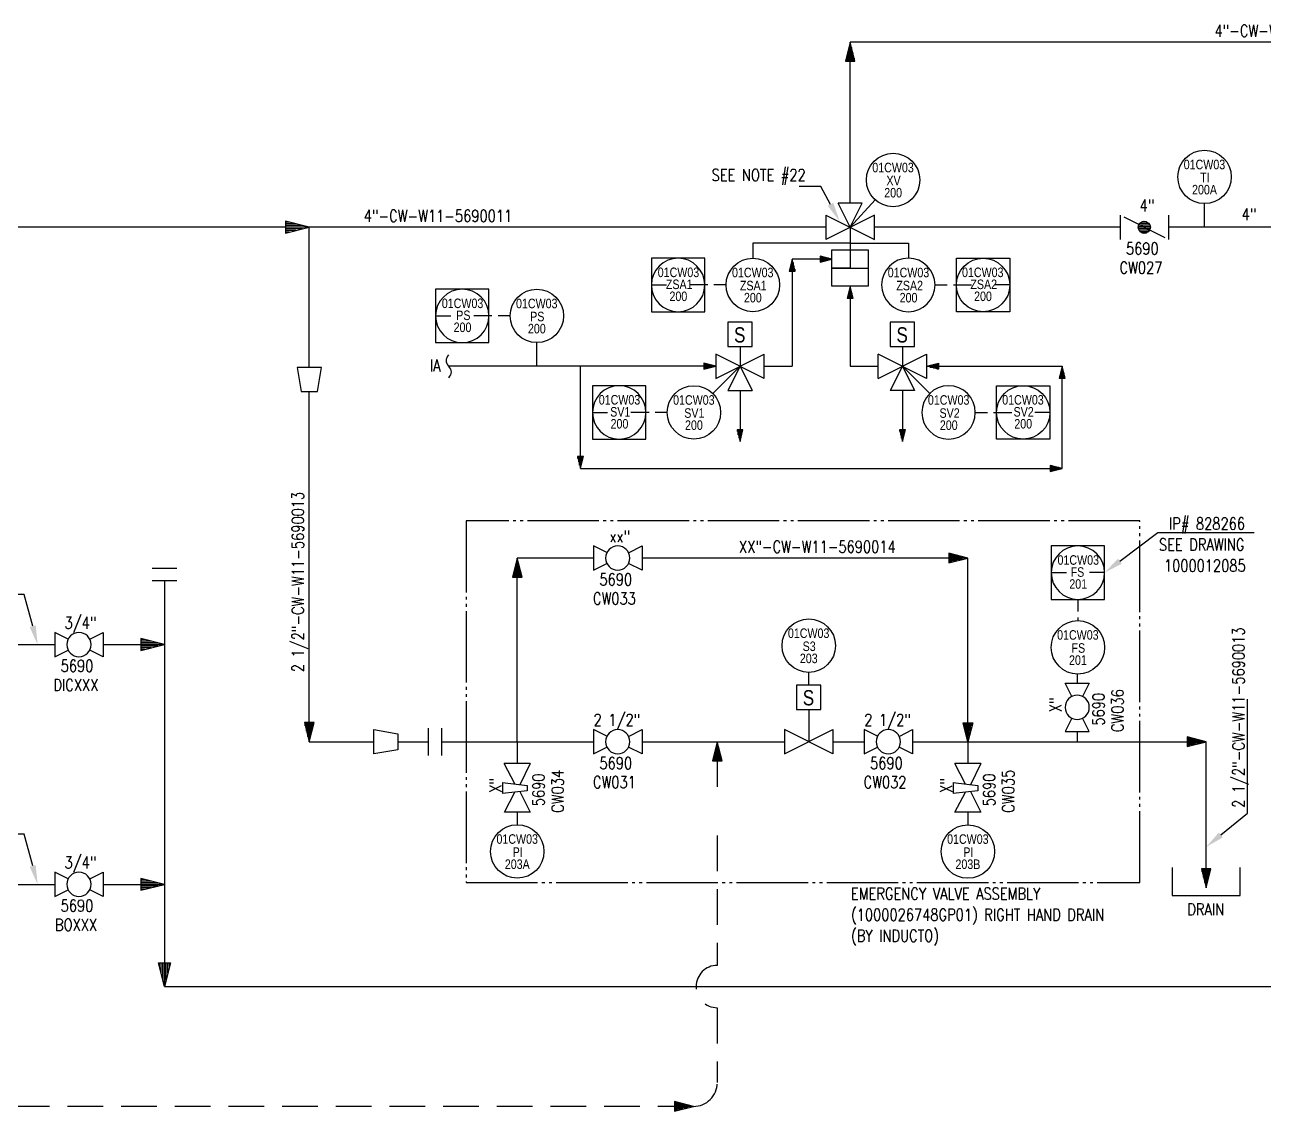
# Model space of a CAD drawing. Header units: inches. Extents: x -80 to 1771, y -447 to 2167.
# Drawn here: x 1204.9 to 1464.8, y 1939.4 to 2167 of the extents above; entities that cross this region are included whole.
import ezdxf
from ezdxf import colors
from ezdxf.entities.mleader import LeaderData, LeaderLine
from ezdxf.enums import TextEntityAlignment as Align
from ezdxf.math import Vec2, Vec3

# ---------------------------------------------------------------- set-up
doc = ezdxf.new("R2010")
doc.units = ezdxf.units.IN
doc.header["$MEASUREMENT"] = 0
for name, pattern in [('DASHED', [0.75, 0.5, -0.25]), ('ISA 5.3.2-6', [19.05, 12.7, -6.35]), ('JIS_09_15', [18.9, 15, -0.9, 0.6, -0.9, 0.6, -0.9])]:
    doc.linetypes.add(name, pattern=pattern)
for name, color, linetype in [('23.24.E.', 4, 'ISA 5.3.2-6'), ('PEQUIP', 3, 'Continuous'), ('PTTEXT', 3, 'Continuous'), ('R00diagrama', 4, 'Continuous'), ('R01equipos', 3, 'Continuous'), ('Rinstrumentos', 2, 'Continuous'), ('RTTEXT', 2, 'Continuous'), ('Rvalvulas', 3, 'Continuous'), ('Tx-R-ddim', 1, 'Continuous'), ('Tx_DDIM', 1, 'Continuous'), ('Tx_P_AEREO', 4, 'Continuous'), ('Tx_TEXT', 3, 'Continuous')]:
    doc.layers.add(name, color=color, linetype=linetype)
doc.styles.add('ROMANS', font='romans')
doc.styles.get("Standard").update_dxf_attribs({"font": 'arial.ttf'})
doc.linetypes.add('ISA 5.3.2-5', pattern='A,12.7,["//",Standard,S=3.5,R=0,X=-3.5,Y=-1.75],6.35', length=19.05)

# ---------------------------------------------------------------- blocks, each defined once
blk = doc.blocks.new('FPRO')
at = {"color": 3, "linetype": 'Continuous'}
for p, q in [((-4.2, 1.05), (-5, 1.05)), ((-2.8, 0.7), (-5, 0.7)), ((-1.4, 0.35), (-5, 0.35)), ((0, 0), (-5, 0)), ((-1.4, -0.35), (-5, -0.35)), ((-2.8, -0.7), (-5, -0.7)), ((-4.2, -1.05), (-5, -1.05))]:
    blk.add_line(p, q, dxfattribs=at)
blk.add_lwpolyline([(-5, 1.25), (0, 0), (-5, -1.25)], close=True, dxfattribs=at)
blk = doc.blocks.new('FLECHA')
at = {"xscale": 0.9999979999999999, "yscale": -0.9999979999999999, "rotation": 90}
blk.add_blockref('FPRO', (0, 0), dxfattribs=at)
blk = doc.blocks.new('reducc concentrica')
at = {"layer": 'PEQUIP'}
for p, q in [((0, -2.54), (0, 2.54)), ((0, 2.54), (5.08, 1.69)), ((5.08, 1.69), (5.08, -1.69)), ((5.08, -1.69), (0, -2.54))]:
    blk.add_line(p, q, dxfattribs=at)
blk = doc.blocks.new('union bridada')
at = {"layer": 'R01equipos'}
for p, q in [((-1.46, 2.85), (-1.46, -2.85)), ((1.29, 2.85), (1.29, -2.85))]:
    blk.add_line(p, q, dxfattribs=at)
blk = doc.blocks.new('inst')
at = {"layer": 'Rinstrumentos', "color": 2, "linetype": 'Continuous'}
blk.add_circle((0, 0), 7, dxfattribs=at)
at = {"layer": 'RTTEXT', "linetype": 'Continuous', "width": 0.8}
for tag, p in [('213', (-0.02, 2.01)), ('XX', (0.11, -1.41)), ('100', (0, -4.58))]:
    blk.add_attdef(tag, text='', height=2.5, dxfattribs=at).set_placement(p, align=Align.CENTER)
blk = doc.blocks.new('Sen')
at = {"layer": 'Rinstrumentos', "color": 2, "linetype": 'Continuous'}
for p, q in [((-7, 7), (-3.02, 7)), ((7, 7), (3.02, 7))]:
    blk.add_line(p, q, dxfattribs=at)
blk.add_lwpolyline([(-7, 14), (7, 14), (7, 0), (-7, 0)], close=True, dxfattribs=at)
blk.add_circle((0, 7), 7, dxfattribs=at)
at = {"layer": 'RTTEXT', "linetype": 'Continuous', "width": 0.8}
for tag, p in [('213', (-0.09, 9.06)), ('FT', (0.02, 5.91)), ('110', (-0.07, 2.78))]:
    blk.add_attdef(tag, text='', height=2.5, dxfattribs=at).set_placement(p, align=Align.CENTER)
blk = doc.blocks.new('vmariposa')
at = {"layer": 'PEQUIP'}
for p, q in [((-5.08, 2.54), (-5.08, -2.54)), ((-4.32, 2.16), (4.32, -2.16)), ((5.08, 2.54), (5.08, -2.54))]:
    blk.add_line(p, q, dxfattribs=at)
for points in [[(-1.26, 0.17), (1.26, 0.17)], [(-1.16, 0.51), (1.16, 0.51)], [(-0.94, 0.85), (0.94, 0.85)], [(-0.45, 1.19), (0.45, 1.19)], [(-1.26, -0.17), (1.26, -0.17)], [(-1.16, -0.51), (1.16, -0.51)], [(-0.94, -0.85), (0.94, -0.85)], [(-0.45, -1.19), (0.45, -1.19)]]:
    blk.add_lwpolyline(points, dxfattribs=at)
blk.add_circle((0, 0), 1.27, dxfattribs=at)
blk = doc.blocks.new('vesferica')
at = {"layer": 'PEQUIP'}
for p, q in [((-2.28, 1.13), (-5.09, 2.54)), ((-5.09, 2.54), (-5.09, -2.54)), ((2.28, 1.14), (5.07, 2.54)), ((5.07, 2.54), (5.07, -2.54)), ((-5.09, -2.54), (-2.28, -1.14)), ((5.07, -2.54), (2.27, -1.14))]:
    blk.add_line(p, q, dxfattribs=at)
blk.add_circle((0, 0), 2.54, dxfattribs=at)
blk = doc.blocks.new('vtapon')
at = {"color": 3}
for p, q in [((-4.3, -3.24), (-4.3, 2.22)), ((-0.31, 2.56), (1.97, 2.56)), ((-0.31, 2.56), (0.31, -2.56)), ((1.4, -2.56), (1.97, 2.56)), ((0.31, -2.56), (1.4, -2.56))]:
    blk.add_line(p, q, dxfattribs=at)
at = {"layer": 'PEQUIP'}
for p, q in [((-0.02, 0.03), (-4.3, 2.22)), ((5.88, 2.2), (1.68, 0.03)), ((5.88, -3.23), (5.88, 2.2)), ((-4.3, -3.24), (0.13, -1.04)), ((1.57, -1.04), (5.88, -3.23))]:
    blk.add_line(p, q, dxfattribs=at)
blk = doc.blocks.new('vtresvias')
at = {"layer": 'PEQUIP'}
for p, q in [((-5.08, -2.54), (5.08, 2.54)), ((5.08, -2.54), (-5.08, 2.54)), ((-5.08, 2.54), (-5.08, -2.54)), ((5.08, -2.54), (5.08, 2.54)), ((0, 0), (-2.54, -5.08)), ((0, 0), (2.54, -5.08)), ((-2.54, -5.08), (2.54, -5.08))]:
    blk.add_line(p, q, dxfattribs=at)
blk = doc.blocks.new('VALVULA')
at = {"layer": 'PEQUIP'}
blk.add_lwpolyline([(-5.08, 2.54), (-5.08, -2.54), (5.08, 2.54), (5.08, -2.54), (-5.08, 2.54)], dxfattribs=at)
blk = doc.blocks.new('solenoide')
at = {"color": 3}
blk.add_line((0, -2.54), (5.08, -2.54), dxfattribs=at)
at = {"layer": 'PEQUIP'}
for p, q in [((5.08, 2.54), (0, 2.54)), ((0, 2.54), (0, -2.54)), ((5.08, -2.54), (5.08, 2.54))]:
    blk.add_line(p, q, dxfattribs=at)
at = {"layer": 'PTTEXT', "width": 0.8}
blk.add_text('S', height=3.2, dxfattribs=at).set_placement((1.29, -1.69))
blk = doc.blocks.new('brida ciega')
at = {"layer": 'R01equipos'}
for p, q in [((0, 2.61), (0, -2.6)), ((2.61, 2.61), (2.61, -2.6))]:
    blk.add_line(p, q, dxfattribs=at)
at = {"layer": 'R01equipos', "color": 4}
blk.add_line((0, 0), (-5.39, 0), dxfattribs=at)

msp = doc.modelspace()

# ---------------------------------------------------------------- linework, layer by layer
at = {"layer": '23.24.E.', "color": 2, "linetype": 'Continuous', "ltscale": 0.1}
for p, q in [((1377.97, 2124.55), (1383.22, 2130.32)), ((1452.26, 2124.55), (1452.26, 2129.5)), ((1312.29, 2095.43), (1312.29, 2100.38)), ((1369.29, 2028.61), (1369.29, 2031.29)), ((1308.19, 2016.76), (1308.19, 2012.19)), ((1402.66, 2016.75), (1402.66, 2012.19)), ((1308.19, 2002.01), (1308.19, 1999.37)), ((1402.66, 2002), (1402.66, 1999.36))]:
    msp.add_line(p, q, dxfattribs=at)
at = {"layer": '23.24.E.', "color": 2, "linetype": 'ISA 5.3.2-5', "ltscale": 0.5}
for p, q in [((1374.16, 2117.89), (1365.84, 2117.89)), ((1365.84, 2117.89), (1365.84, 2095.43)), ((1377.97, 2112.18), (1377.97, 2095.43)), ((1349.8, 2095.43), (1293.79, 2095.43)), ((1321.42, 2074.04), (1321.42, 2095.43)), ((1359.96, 2095.43), (1365.84, 2095.43)), ((1377.98, 2095.43), (1383.85, 2095.43)), ((1394.01, 2095.43), (1422.39, 2095.43)), ((1422.39, 2074.04), (1422.39, 2095.43)), ((1354.88, 2090.35), (1354.88, 2079.64)), ((1388.93, 2090.35), (1388.93, 2079.64)), ((1321.42, 2074.04), (1422.39, 2074.04))]:
    msp.add_line(p, q, dxfattribs=at)
at = {"layer": '23.24.E.', "color": 2, "ltscale": 0.2}
for p, q in [((1351.94, 2112.47), (1347.5, 2112.47)), ((1395.8, 2112.47), (1400.24, 2112.47)), ((1306.69, 2105.98), (1302.25, 2105.98)), ((1339.62, 2085.76), (1335.18, 2085.76)), ((1404.2, 2085.76), (1408.64, 2085.76)), ((1425.72, 2046.59), (1425.72, 2042.13))]:
    msp.add_line(p, q, dxfattribs=at)
at = {"layer": 'PEQUIP'}
for p, q in [((1354.88, 2099.56), (1354.88, 2095.43)), ((1388.93, 2099.56), (1388.93, 2095.43)), ((1369.29, 2023.53), (1369.29, 2016.76))]:
    msp.add_line(p, q, dxfattribs=at)
at = {"layer": 'R00diagrama', "color": 3, "linetype": 'Continuous'}
msp.add_spline([(1293.79, 2097.83), (1293.25, 2096.63), (1293.79, 2095.43), (1294.34, 2094.23), (1293.79, 2093.03)], degree=3, dxfattribs=at)
at = {"layer": 'Rinstrumentos'}
for p, q in [((1357.57, 2121.23), (1357.57, 2118.07)), ((1377.97, 2121.23), (1357.57, 2121.23)), ((1377.97, 2121.23), (1390.17, 2121.23)), ((1390.17, 2121.23), (1390.17, 2118.07)), ((1354.88, 2095.43), (1349.18, 2089.72)), ((1388.93, 2095.43), (1394.64, 2089.72)), ((1425.57, 2030.93), (1425.57, 2029.06)), ((1425.57, 2018.9), (1425.57, 2016.8))]:
    msp.add_line(p, q, dxfattribs=at)
at = {"layer": 'Rvalvulas'}
msp.add_lwpolyline([(1377.97, 2124.55), (1377.97, 2115.99), (1374.16, 2115.99), (1374.16, 2119.8), (1381.78, 2119.8), (1381.78, 2112.18), (1374.16, 2112.18), (1374.16, 2115.99), (1381.78, 2115.99)], dxfattribs=at)
at = {"layer": 'Tx_DDIM', "color": 1, "linetype": 'JIS_09_15'}
msp.add_lwpolyline([(1297.46, 1987.24), (1438.72, 1987.24), (1438.72, 2063.05), (1297.46, 2063.05)], close=True, dxfattribs=at)
at = {"layer": 'Tx_P_AEREO', "color": 4, "ltscale": 0.5}
for p, q in [((1377.97, 2129.63), (1377.97, 2163.35)), ((1573.4, 2163.34), (1377.97, 2163.34)), ((1372.89, 2124.55), (1000.38, 2124.55)), ((1264.59, 2095.19), (1264.59, 2124.55)), ((1434.55, 2124.55), (1383.06, 2124.55)), ((1486.04, 2124.55), (1444.71, 2124.55)), ((1264.59, 2016.76), (1264.59, 2090.11)), ((1324.17, 2055.24), (1308.19, 2055.24)), ((1308.19, 2016.76), (1308.19, 2055.24)), ((1402.66, 2055.24), (1334.33, 2055.24)), ((1402.66, 2016.75), (1402.66, 2055.24)), ((1264.59, 2016.76), (1278.09, 2016.76)), ((1283.17, 2016.76), (1289.54, 2016.76)), ((1292.29, 2016.76), (1324.17, 2016.76)), ((1334.33, 2016.76), (1364.21, 2016.76)), ((1350.12, 2016.76), (1350.12, 2007.29)), ((1374.37, 2016.76), (1380.9, 2016.76)), ((1391.06, 2016.76), (1452.59, 2016.76)), ((1452.59, 1986.14), (1452.59, 2016.76))]:
    msp.add_line(p, q, dxfattribs=at)
at = {"layer": 'Tx_P_AEREO', "ltscale": 0.5}
for p, q in [((1234.24, 2045.09), (1234.24, 1965.47)), ((1203.27, 2037.11), (1211.22, 2037.11)), ((1221.39, 2037.11), (1234.24, 2037.11)), ((1203.27, 1986.88), (1211.22, 1986.88)), ((1221.39, 1986.88), (1234.24, 1986.88)), ((1234.24, 1965.47), (1600.65, 1965.47))]:
    msp.add_line(p, q, dxfattribs=at)
at = {"layer": 'Tx_P_AEREO', "color": 4, "linetype": 'DASHED', "ltscale": 15}
for p, q in [((1350.12, 1997.13), (1350.12, 1969.91)), ((1350.12, 1961.03), (1350.12, 1945.35)), ((1345.12, 1940.35), (1046.07, 1940.35))]:
    msp.add_line(p, q, dxfattribs=at)
at = {"layer": 'Tx_P_AEREO', "color": 3}
msp.add_lwpolyline([(1445.47, 1990.42), (1445.47, 1984.53), (1459.7, 1984.53), (1459.7, 1990.42)], dxfattribs=at)
at = {"layer": 'Tx_P_AEREO', "color": 4, "linetype": 'DASHED', "ltscale": 15}
for centre, radius, start, end in [((1350.12, 1965.47), 4.44, 90, 270), ((1345.12, 1945.35), 5, 270, 0)]:
    msp.add_arc(centre, radius, start, end, dxfattribs=at)

# ---------------------------------------------------------------- block references
at = {"xscale": 0.8000000000001819, "yscale": 0.8000000000001819, "zscale": 0.8000000000001819}
for p, values in [((1386.98, 2134.46), {'213': '01CW03', '100': '200', 'XX': 'XV'}), ((1452.26, 2135.1), {'213': '01CW03', '100': '200A', 'XX': 'TI'}), ((1357.57, 2112.47), {'213': '01CW03', '100': '200', 'XX': 'ZSA1'}), ((1312.29, 2105.98), {'213': '01CW03', '100': '200', 'XX': 'PS'}), ((1345.22, 2085.76), {'213': '01CW03', '100': '200', 'XX': 'SV1'}), ((1369.29, 2036.89), {'213': '01CW03', '100': '203', 'XX': 'S3'}), ((1425.72, 2036.53), {'213': '01CW03', '100': '201', 'XX': 'FS'}), ((1308.19, 1993.77), {'213': '01CW03', '100': '203A', 'XX': 'PI'}), ((1402.66, 1993.76), {'213': '01CW03', '100': '203B', 'XX': 'PI'})]:
    msp.add_blockref('inst', p, dxfattribs=at).add_auto_attribs(values)
ref = msp.add_blockref('Sen', (1341.9, 2106.87), dxfattribs=dict(xscale=-0.8000000000001819, yscale=0.8000000000001819, zscale=0.8000000000001819))
ref.add_attrib('213', '01CW03', dxfattribs={"layer": 'RTTEXT', "linetype": 'Continuous', "height": 2, "width": 0.8}).set_placement((1341.98, 2114.11), align=Align.CENTER)
ref.add_attrib('110', '200', dxfattribs={"layer": 'RTTEXT', "linetype": 'Continuous', "height": 2, "width": 0.8}).set_placement((1341.96, 2109.09), align=Align.CENTER)
ref.add_attrib('FT', 'ZSA1', dxfattribs={"layer": 'RTTEXT', "linetype": 'Continuous', "height": 2, "width": 0.8}).set_placement((1342.14, 2111.6), align=Align.CENTER)
ref = msp.add_blockref('inst', (1390.17, 2112.47), dxfattribs=dict(xscale=-0.8000000000001819, yscale=0.8000000000001819, zscale=0.8000000000001819))
ref.add_attrib('213', '01CW03', dxfattribs={"layer": 'RTTEXT', "linetype": 'Continuous', "height": 2, "width": 0.8}).set_placement((1390.2, 2114.07), align=Align.CENTER)
ref.add_attrib('100', '200', dxfattribs={"layer": 'RTTEXT', "linetype": 'Continuous', "height": 2, "width": 0.8}).set_placement((1390.21, 2108.8), align=Align.CENTER)
ref.add_attrib('XX', 'ZSA2', dxfattribs={"layer": 'RTTEXT', "linetype": 'Continuous', "height": 2, "width": 0.8}).set_placement((1390.45, 2111.34), align=Align.CENTER)
ref = msp.add_blockref('Sen', (1405.84, 2106.87), dxfattribs=dict(xscale=0.8000000000001819, yscale=0.8000000000001819, zscale=0.8000000000001819))
ref.add_attrib('213', '01CW03', dxfattribs={"layer": 'RTTEXT', "linetype": 'Continuous', "height": 2, "width": 0.8}).set_placement((1405.77, 2114.11), align=Align.CENTER)
ref.add_attrib('110', '200', dxfattribs={"layer": 'RTTEXT', "linetype": 'Continuous', "height": 2, "width": 0.8}).set_placement((1405.82, 2109.09), align=Align.CENTER)
ref.add_attrib('FT', 'ZSA2', dxfattribs={"layer": 'RTTEXT', "linetype": 'Continuous', "height": 2, "width": 0.8}).set_placement((1405.97, 2111.6), align=Align.CENTER)
ref = msp.add_blockref('Sen', (1296.65, 2100.38), dxfattribs=dict(xscale=-0.8000000000001819, yscale=0.8000000000001819, zscale=0.8000000000001819))
ref.add_attrib('213', '01CW03', dxfattribs={"layer": 'RTTEXT', "linetype": 'Continuous', "height": 2, "width": 0.8}).set_placement((1296.72, 2107.62), align=Align.CENTER)
ref.add_attrib('110', '200', dxfattribs={"layer": 'RTTEXT', "linetype": 'Continuous', "height": 2, "width": 0.8}).set_placement((1296.71, 2102.6), align=Align.CENTER)
ref.add_attrib('FT', 'PS', dxfattribs={"layer": 'RTTEXT', "linetype": 'Continuous', "height": 2, "width": 0.8}).set_placement((1296.88, 2105.11), align=Align.CENTER)
ref = msp.add_blockref('Sen', (1329.55, 2080.16), dxfattribs=dict(xscale=-0.8000000000001819, yscale=0.8000000000001819, zscale=0.8000000000001819))
ref.add_attrib('213', '01CW03', dxfattribs={"layer": 'RTTEXT', "linetype": 'Continuous', "height": 2, "width": 0.8}).set_placement((1329.62, 2087.41), align=Align.CENTER)
ref.add_attrib('110', '200', dxfattribs={"layer": 'RTTEXT', "linetype": 'Continuous', "height": 2, "width": 0.8}).set_placement((1329.61, 2082.38), align=Align.CENTER)
ref.add_attrib('FT', 'SV1', dxfattribs={"layer": 'RTTEXT', "linetype": 'Continuous', "height": 2, "width": 0.8}).set_placement((1329.78, 2084.89), align=Align.CENTER)
ref = msp.add_blockref('inst', (1398.6, 2085.76), dxfattribs=dict(xscale=-0.8000000000001819, yscale=0.8000000000001819, zscale=0.8000000000001819))
ref.add_attrib('213', '01CW03', dxfattribs={"layer": 'RTTEXT', "linetype": 'Continuous', "height": 2, "width": 0.8}).set_placement((1398.62, 2087.37), align=Align.CENTER)
ref.add_attrib('100', '200', dxfattribs={"layer": 'RTTEXT', "linetype": 'Continuous', "height": 2, "width": 0.8}).set_placement((1398.64, 2082.09), align=Align.CENTER)
ref.add_attrib('XX', 'SV2', dxfattribs={"layer": 'RTTEXT', "linetype": 'Continuous', "height": 2, "width": 0.8}).set_placement((1398.82, 2084.63), align=Align.CENTER)
ref = msp.add_blockref('Sen', (1414.26, 2080.16), dxfattribs=dict(xscale=0.8000000000001819, yscale=0.8000000000001819, zscale=0.8000000000001819))
ref.add_attrib('213', '01CW03', dxfattribs={"layer": 'RTTEXT', "linetype": 'Continuous', "height": 2, "width": 0.8}).set_placement((1414.2, 2087.4), align=Align.CENTER)
ref.add_attrib('110', '200', dxfattribs={"layer": 'RTTEXT', "linetype": 'Continuous', "height": 2, "width": 0.8}).set_placement((1414.25, 2082.38), align=Align.CENTER)
ref.add_attrib('FT', 'SV2', dxfattribs={"layer": 'RTTEXT', "linetype": 'Continuous', "height": 2, "width": 0.8}).set_placement((1414.34, 2084.89), align=Align.CENTER)
ref = msp.add_blockref('Sen', (1425.72, 2046.59), dxfattribs=dict(xscale=-0.8000000000001819, yscale=0.8000000000001819, zscale=0.8000000000001819))
ref.add_attrib('213', '01CW03', dxfattribs={"layer": 'RTTEXT', "linetype": 'Continuous', "height": 2, "width": 0.8}).set_placement((1425.79, 2053.84), align=Align.CENTER)
ref.add_attrib('110', '201', dxfattribs={"layer": 'RTTEXT', "linetype": 'Continuous', "height": 2, "width": 0.8}).set_placement((1425.78, 2048.81), align=Align.CENTER)
ref.add_attrib('FT', 'FS', dxfattribs={"layer": 'RTTEXT', "linetype": 'Continuous', "height": 2, "width": 0.8}).set_placement((1425.62, 2051.32), align=Align.CENTER)
at = {"layer": 'Rvalvulas', "rotation": 180}
msp.add_blockref('vtresvias', (1377.97, 2124.55), dxfattribs=at)
at = {"layer": 'Rvalvulas'}
for name, p in [('vmariposa', (1439.63, 2124.55)), ('solenoide', (1352.34, 2102.1)), ('solenoide', (1386.39, 2102.1)), ('vtresvias', (1354.88, 2095.43)), ('solenoide', (1366.75, 2026.07)), ('reducc concentrica', (1278.09, 2016.76))]:
    msp.add_blockref(name, p, dxfattribs=at)
at = {"layer": 'Rvalvulas', "xscale": -1}
for name, p in [('vtresvias', (1388.93, 2095.43)), ('vesferica', (1329.25, 2055.24)), ('vesferica', (1216.3, 2037.12)), ('vesferica', (1329.25, 2016.76)), ('vesferica', (1385.98, 2016.76)), ('vesferica', (1216.3, 1986.89))]:
    msp.add_blockref(name, p, dxfattribs=at)
at = {"layer": 'Rvalvulas', "xscale": -1, "rotation": 90}
for name, p in [('reducc concentrica', (1264.59, 2095.19)), ('vesferica', (1425.57, 2023.97)), ('vtapon', (1307.68, 2007.89)), ('vtapon', (1402.15, 2007.88))]:
    msp.add_blockref(name, p, dxfattribs=at)
at = {"layer": 'Tx-R-ddim'}
msp.add_blockref('VALVULA', (1369.29, 2016.76), dxfattribs=at)
at = {"layer": 'Tx_P_AEREO'}
for p, xscale, yscale, zscale in [((1377.97, 2163.35), 0.8, 0.8, 0.8), ((1365.84, 2117.89), 0.5, 0.5, 0.5), ((1377.97, 2112.18), 0.5, 0.5, 0.5), ((1422.39, 2095.43), 0.5, 0.5, 0.5), ((1308.19, 2055.24), 0.8, 0.8, 0.8), ((1350.12, 2016.76), 0.8, 0.8, 0.8)]:
    msp.add_blockref('FLECHA', p, dxfattribs=dict(at, xscale=xscale, yscale=yscale, zscale=zscale))
at = {"layer": 'Tx_P_AEREO', "rotation": 270}
for p in [(1264.59, 2124.55), (1234.24, 2037.11), (1234.24, 1986.88)]:
    msp.add_blockref('FLECHA', p, dxfattribs=at)
at = {"layer": 'Tx_P_AEREO'}
for p, xscale, yscale, zscale, rotation in [((1374.16, 2117.89), 0.5, 0.5, 0.5, 270), ((1349.8, 2095.43), 0.5, 0.5, 0.5, 270), ((1394.01, 2095.43), -0.5, 0.5, 0.5, 90), ((1354.88, 2079.64), 0.5, 0.5, 0.5, 180), ((1388.93, 2079.64), 0.5, 0.5, 0.5, 180), ((1321.42, 2074.04), 0.5, 0.5, 0.5, 180), ((1422.39, 2074.04), 0.5, 0.5, 0.5, 270), ((1402.66, 2055.24), 0.8, 0.8, 0.8, 269.9999999999999), ((1264.59, 2016.76), 0.8, 0.8, 0.8, 180), ((1402.66, 2016.75), -0.8, 0.8, 0.8, 180), ((1452.59, 2016.76), 0.8, 0.8, 0.8, 269.9999999999999), ((1452.59, 1986.14), 0.8, 0.8, 0.8, 180), ((1345.12, 1940.35), 0.8, 0.8, 0.8, 269.9999999999999)]:
    msp.add_blockref('FLECHA', p, dxfattribs=dict(at, xscale=xscale, yscale=yscale, zscale=zscale, rotation=rotation))
at = {"layer": 'Tx_P_AEREO', "color": 3, "xscale": -1, "rotation": 270}
msp.add_blockref('brida ciega', (1234.24, 2050.48), dxfattribs=at)
at = {"layer": 'Tx_P_AEREO', "color": 3}
msp.add_blockref('union bridada', (1291, 2016.76), dxfattribs=at)
at = {"layer": 'Tx_P_AEREO', "xscale": -1, "rotation": 180}
msp.add_blockref('FLECHA', (1234.24, 1965.47), dxfattribs=at)

# ---------------------------------------------------------------- texts
at = {"layer": 'Tx_TEXT', "style": 'ROMANS', "width": 0.8}
for s, p in [('4"-CW-W11-5690012', (1454.35, 2166.98)), ('SEE NOTE #22', (1348.94, 2136.75)), ('4"-CW-W11-5690011', (1276.01, 2128.18)), ('4"', (1438.65, 2130.36)), ('4"', (1460.04, 2128.52)), ('5690', (1435.79, 2121.34)), ('CW027', (1434.43, 2117.34)), ('IA', (1289.86, 2096.85)), ('IP# 828266', (1444.8, 2063.71)), ('xx"', (1327.54, 2061.05)), ('XX"-CW-W11-5690014', (1354.68, 2058.87)), ('SEE DRAWING', (1442.71, 2059.31)), ('1000012085', (1443.75, 2054.91)), ('5690', (1325.41, 2052.02)), ('CW033', (1324.05, 2048.02)), ('3/4"', (1213.27, 2042.93)), ('5690', (1212.47, 2033.9)), ('DICXXX', (1210.94, 2029.9)), ('2 1/2"', (1324.19, 2022.57)), ('2 1/2"', (1380.92, 2022.57)), ('5690', (1325.41, 2013.54)), ('5690', (1382.14, 2013.54)), ('CW031', (1324.05, 2009.54)), ('CW032', (1380.79, 2009.54)), ('3/4"', (1213.27, 1992.7)), ('EMERGENCY VALVE ASSEMBLY', (1378.15, 1986.18)), ('5690', (1212.47, 1983.67)), ('DRAIN', (1448.66, 1982.89)), ('(1000026748GP01) RIGHT HAND DRAIN', (1378.15, 1981.77)), ('BOXXX', (1211.28, 1979.67)), ('(BY INDUCTO)', (1378.15, 1977.37))]:
    msp.add_text(s, height=2.5, dxfattribs=at).set_placement(p, align=Align.TOP_LEFT)
for s, p in [('2 1/2"-CW-W11-5690013', (1260.95, 2031.33)), ('2 1/2"-CW-W11-5690013', (1458.13, 2002.91)), ('5690', (1428.78, 2020.14)), ('CW036', (1432.78, 2018.78)), ('X"', (1419.76, 2023)), ('X"', (1302.38, 2006.11)), ('5690', (1311.4, 2003.25)), ('CW034', (1315.4, 2001.89)), ('X"', (1396.86, 2006.1)), ('5690', (1405.88, 2003.24)), ('CW035', (1409.87, 2001.89))]:
    msp.add_text(s, height=2.5, rotation=90, dxfattribs=at).set_placement(p, align=Align.TOP_LEFT)

# ---------------------------------------------------------------- leaders
at = {"layer": 'Tx_DDIM', "color": 1}
ml = msp.add_multileader_mtext('Standard', dxfattribs=at)
ml.set_content('', color=1)
ml.set_leader_properties()
ml.build(insert=Vec2(0, 0))
ctx = ml.context
ctx.base_point, ctx.plane_origin = Vec3(1363.26, 2133.08), Vec3(1426.68, 2134.15)
ctx.text_align_type = 2
notes = []
notes.append((ctx, [(0, (1, 1, 0), (1371.84, 2133.08), (-1, 0), 4.58, [(0, [(1375.76, 2125.83)], 0, [])])]))
ctx.mtext.insert, ctx.mtext.alignment, ctx.mtext.flow_direction = Vec3(1365.26, 2135.08), 3, 5
ml = msp.add_multileader_mtext('Standard', dxfattribs=at)
ml.set_content('', color=1)
ml.set_leader_properties()
ml.build(insert=Vec2(0, 0))
ctx = ml.context
ctx.base_point, ctx.plane_origin = Vec3(1462.65, 2060.58), Vec3(1442.85, 2059.88)
notes.append((ctx, [(0, (1, 1, 0), (1442.48, 2060.58), (1, 0), 20.17, [(0, [(1431.32, 2052.19)], 0, [])])]))
ctx.mtext.insert, ctx.mtext.flow_direction = Vec3(1464.65, 2062.58), 5
ml = msp.add_multileader_mtext('Standard', dxfattribs=at)
ml.set_content('', color=1)
ml.set_leader_properties()
ml.build(insert=Vec2(0, 0))
ctx = ml.context
ctx.base_point, ctx.plane_origin, ctx.plane_x_axis, ctx.plane_y_axis = Vec3(1180.93, 2047.63), Vec3(1191.42, 2043.37), Vec3(-1, 0), Vec3(0, -1)
notes.append((ctx, [(0, (1, 1, 0), (1204.81, 2047.63), (-1, 0), 23.88, [(0, [(1207.64, 2037.11)], 0, [])])]))
ctx.mtext.insert, ctx.mtext.text_direction, ctx.mtext.rotation, ctx.mtext.flow_direction = Vec3(1178.93, 2045.63), Vec3(-1, 0), 3.141593, 5
ml = msp.add_multileader_mtext('Standard', dxfattribs=at)
ml.set_content('', color=1)
ml.set_leader_properties()
ml.build(insert=Vec2(0, 0))
ctx = ml.context
ctx.base_point, ctx.plane_origin, ctx.plane_x_axis, ctx.plane_y_axis = Vec3(1461.26, 2029.67), Vec3(1461.37, 1996.85), Vec3(0, -1), Vec3(1, 0)
ctx.text_align_type = 2
notes.append((ctx, [(0, (1, 1, 0), (1461.26, 2001.79), (0, 1), 23.88, [(0, [(1452.59, 1994.7)], 0, [])])]))
ctx.mtext.insert, ctx.mtext.text_direction, ctx.mtext.rotation, ctx.mtext.alignment, ctx.mtext.flow_direction = Vec3(1463.26, 2027.67), Vec3(0, -1), 4.712389, 3, 5
ml = msp.add_multileader_mtext('Standard', dxfattribs=at)
ml.set_content('', color=1)
ml.set_leader_properties()
ml.build(insert=Vec2(0, 0))
ctx = ml.context
ctx.base_point, ctx.plane_origin, ctx.plane_x_axis, ctx.plane_y_axis = Vec3(1180.93, 1997.4), Vec3(1191.42, 2003.37), Vec3(-1, 0), Vec3(0, -1)
notes.append((ctx, [(0, (1, 1, 0), (1204.81, 1997.4), (-1, 0), 23.88, [(0, [(1207.64, 1986.88)], 0, [])])]))
ctx.mtext.insert, ctx.mtext.text_direction, ctx.mtext.rotation, ctx.mtext.flow_direction = Vec3(1178.93, 1995.4), Vec3(-1, 0), 3.141593, 5
for ctx, leaders in notes:
    for number, flags, end, landing, length, lines in leaders:
        leader = LeaderData()
        leader.index, (leader.has_last_leader_line, leader.has_dogleg_vector, leader.attachment_direction) = number, flags
        leader.last_leader_point, leader.dogleg_vector, leader.dogleg_length = Vec3(end), Vec3(landing), length
        for number, points, colour, breaks in lines:
            line = LeaderLine()
            line.index, line.vertices, line.color, line.breaks = number, Vec3.list(points), colors.encode_raw_color(colour), breaks
            leader.lines.append(line)
        ctx.leaders.append(leader)

doc.saveas('drawing.dxf')
